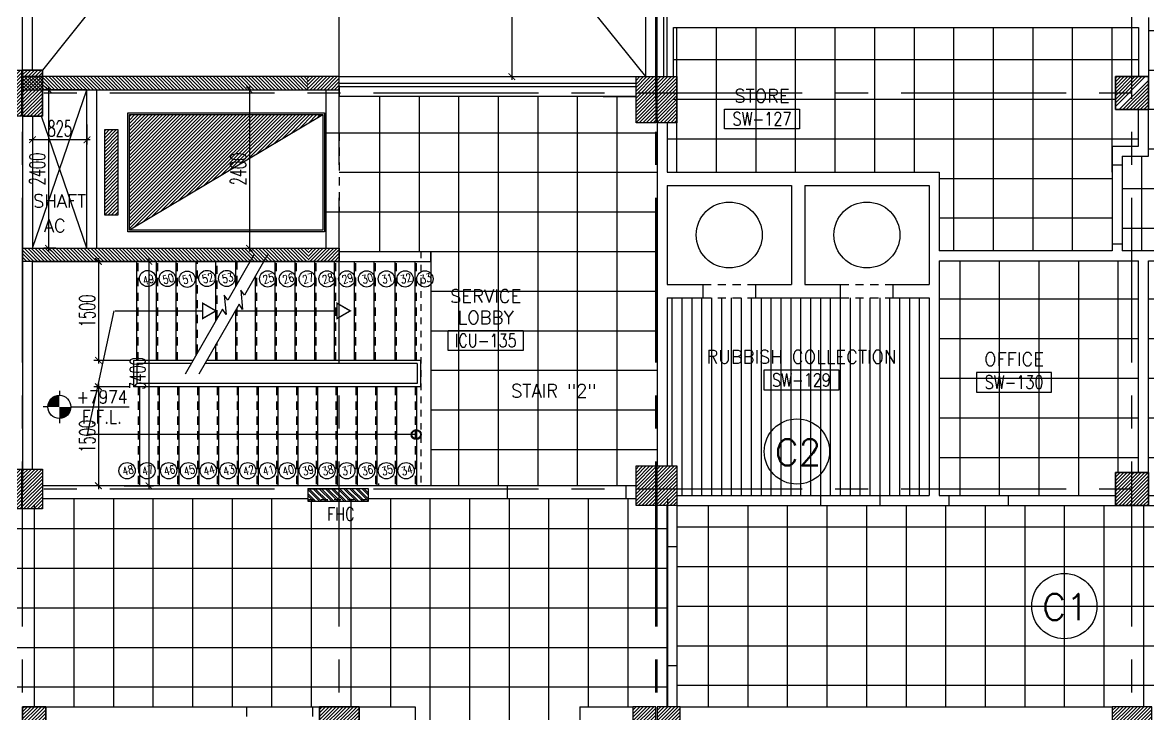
# Model space of a CAD drawing. Extents: x 276011.4 to 276105.3, y 57291.9 to 57371.4.
# Drawn here: x 276052.79 to 276069.87, y 57326.57 to 57337.05 of the extents above; entities that cross this region are included whole.
import ezdxf
from ezdxf.enums import TextEntityAlignment as Align

# ---------------------------------------------------------------- set-up
doc = ezdxf.new("R2010")
doc.units = 0
doc.header["$MEASUREMENT"] = 0
doc.header["$PDMODE"] = 34
for name, pattern in [('CENTERX2', [4, 2.5, -0.5, 0.5, -0.5]), ('HIDDEN', [0.375, 0.25, -0.125]), ('HIDDEN2', [0.1875, 0.125, -0.0625])]:
    doc.linetypes.add(name, pattern=pattern)
doc.layers.get('0').update_dxf_attribs({"color": 4, "linetype": 'CONTINUOUS'})
doc.layers.get('DEFPOINTS').update_dxf_attribs({"linetype": 'CONTINUOUS'})
for name, color, linetype in [('AXES', 11, 'CENTERX2'), ('CEILING', 4, 'CONTINUOUS'), ('CEILING-MARKER', 6, 'CONTINUOUS'), ('COL', 5, 'CONTINUOUS'), ('DIM', 4, 'CONTINUOUS'), ('FHC', 6, 'CONTINUOUS'), ('HAT', 11, 'CONTINUOUS'), ('HIDDEN', 9, 'HIDDEN2'), ('INSUL', 4, 'CONTINUOUS'), ('LEV-PL', 3, 'CONTINUOUS'), ('LIFTS', 3, 'CONTINUOUS'), ('RM-BOX', 11, 'CONTINUOUS'), ('RM-NAME', 11, 'CONTINUOUS'), ('RM-NO', 11, 'CONTINUOUS'), ('ROOF', 7, 'CONTINUOUS'), ('SHAFT', 3, 'CONTINUOUS'), ('STR', 5, 'CONTINUOUS'), ('SUNI-FUR', 11, 'CONTINUOUS'), ('TXT', 2, 'CONTINUOUS'), ('WALL', 2, 'CONTINUOUS')]:
    doc.layers.add(name, color=color, linetype=linetype)
doc.styles.add('ROMANS', font='ROMANS.shx', dxfattribs={"width": 0.6})
doc.styles.add('S', font='ROMANS.SHX')
doc.dimstyles.new('STANDARD_IN', dxfattribs={"dimtxt": 0.24, "dimasz": 0.1, "dimexe": 0.07, "dimexo": 0.05, "dimgap": 0.05, "dimtad": 1, "dimdec": 0, "dimlfac": 1000, "dimzin": 0, "dimtxsty": 'ROMANS', "dimblk": 'ARCHTICK', "dimcen": 0.05, "dimdle": 0.05, "dimclrd": 4, "dimclre": 4, "dimclrt": 2, "dimazin": 3, "dimtfac": 1, "dimtdec": 0, "dimtmove": 0, "dimatfit": 3, "dimtolj": 1, "dimtzin": 0})
pattern_1 = [(135, (276353.31168, 57274.97192), (0.0265165043, 0.0265165043), [])]
pattern_2 = [(45, (0, 0), (-0.0265165042945, 0.0265165042945), [])]

# ---------------------------------------------------------------- blocks, each defined once
blk = doc.blocks.new('RM1')
at = {"layer": 'RM-BOX'}
blk.add_lwpolyline([(570, -200), (-570, -200), (-570, -500), (570, -500)], close=True, dxfattribs=at)
at = {"layer": 'RM-NAME', "style": 'ROMANS'}
blk.add_attdef('ROOMNAME1', text='', height=200, dxfattribs=at).set_placement((0, 324), align=Align.MIDDLE)
blk = doc.blocks.new('*X33')
at = {"color": 0}
for p, q in [((227926, 149490), (228426, 149990)), ((227929, 149546), (228373, 149990)), ((227929, 149599), (228319, 149990)), ((227929, 149652), (228266, 149990)), ((227929, 149705), (228213, 149990)), ((227929, 149758), (228160, 149990)), ((227929, 149811), (228107, 149990)), ((227929, 149864), (228054, 149990)), ((227929, 149917), (228001, 149990)), ((227929, 149970), (227948, 149990)), ((227979, 149490), (228429, 149940)), ((228032, 149490), (228429, 149887)), ((228085, 149490), (228429, 149834)), ((228138, 149490), (228429, 149781)), ((228191, 149490), (228429, 149728)), ((228244, 149490), (228429, 149675)), ((228297, 149490), (228429, 149622)), ((228350, 149490), (228429, 149568)), ((228403, 149490), (228429, 149515))]:
    blk.add_line(p, q, dxfattribs=at)
blk = doc.blocks.new('COL50')
at = {"layer": 'COL'}
blk.add_lwpolyline([(-250, 250), (-250, -250), (250, -250), (250, 250)], close=True, dxfattribs=at)
blk = doc.blocks.new('*X34')
at = {"color": 0}
for p, q in [((227929, 155538), (228380, 155990)), ((227929, 155592), (228327, 155990)), ((227929, 155645), (228274, 155990)), ((227929, 155698), (228221, 155990)), ((227929, 155751), (228168, 155990)), ((227929, 155804), (228115, 155990)), ((227929, 155857), (228062, 155990)), ((227929, 155910), (228009, 155990)), ((227929, 155963), (227956, 155990)), ((227986, 155490), (228429, 155932)), ((228039, 155490), (228429, 155879)), ((228092, 155490), (228429, 155826)), ((228145, 155490), (228429, 155773)), ((228198, 155490), (228429, 155720)), ((228251, 155490), (228429, 155667)), ((228304, 155490), (228429, 155614)), ((228357, 155490), (228429, 155561)), ((228410, 155490), (228429, 155508))]:
    blk.add_line(p, q, dxfattribs=at)
blk = doc.blocks.new('C7')
at = {"layer": 'HAT'}
h = blk.add_hatch(dxfattribs=at)
h.set_pattern_fill('ANSI31', color=256, scale=300, style=0)
h.set_pattern_definition([(45, (-248876.182, -51411.005), (-26.5165043, 26.5165043), [])])
h.paths.add_polyline_path([(350, 300), (250, 300), (0, 300), (0, 0), (350, 0)])
at = {"layer": 'COL'}
blk.add_lwpolyline([(0, 300), (0, 0), (350, 0), (350, 300)], close=True, dxfattribs=at)
blk = doc.blocks.new('C5')
at = {"layer": 'HAT', "linetype": 'BYBLOCK'}
h = blk.add_hatch(dxfattribs=at)
h.set_pattern_fill('ANSI31', color=256, scale=300, style=0)
h.set_pattern_definition([(45, (-223356.182, -51411.005), (-26.516504, 26.516504), [])])
h.paths.add_polyline_path([(300, 300), (0, 300), (0, 0), (300, 0)])
h.paths.add_polyline_path([(600, 300), (300, 300), (300, 0), (600, 0)])
at = {"layer": 'COL'}
blk.add_lwpolyline([(600, 300), (0, 300), (0, 0), (600, 0)], close=True, dxfattribs=at)
blk = doc.blocks.new('C5V')
at = {"layer": 'HAT'}
h = blk.add_hatch(dxfattribs=at)
h.set_pattern_fill('ANSI31', color=256, scale=300, style=0)
h.set_pattern_definition([(45, (-249196.182, -54711.005), (-26.5165043, 26.5165043), [])])
h.paths.add_polyline_path([(-20, 600), (-320, 600), (-320, 300), (-20, 300)])
h.paths.add_polyline_path([(-20, 300), (-320, 300), (-320, 0), (-20, 0)])
h = blk.add_hatch(dxfattribs=at)
h.set_pattern_fill('ANSI31', color=256, scale=300, style=0)
h.set_pattern_definition([(45, (-248876.182, -54711.005), (-26.5165043, 26.5165043), [])])
h.paths.add_polyline_path([(300, 600), (0, 600), (0, 300), (300, 300)])
h.paths.add_polyline_path([(300, 300), (0, 300), (0, 0), (300, 0)])
at = {"layer": 'COL'}
for points in [[(-20, 600), (-20, 0), (-320, 0), (-320, 600)], [(300, 600), (300, 0), (0, 0), (0, 600)]]:
    blk.add_lwpolyline(points, close=True, dxfattribs=at)
blk = doc.blocks.new('C11')
at = {"layer": 'HAT'}
h = blk.add_hatch(dxfattribs=at)
h.set_pattern_fill('ANSI31', color=256, scale=300, style=0)
h.set_pattern_definition([(45, (-248556.182, -75061.005), (-26.5165043, 26.5165043), [])])
h.paths.add_polyline_path([(300, 700), (0, 700), (0, 350), (300, 350)])
h.paths.add_polyline_path([(300, 350), (0, 350), (0, 0), (300, 0)])
at = {"layer": 'COL'}
blk.add_lwpolyline([(300, 700), (300, 0), (0, 0), (0, 700)], close=True, dxfattribs=at)
blk = doc.blocks.new('C11D')
at = {"layer": 'COL', "linetype": 'BYBLOCK'}
for p in [(-320, 0), (0, 0)]:
    blk.add_blockref('C11', p, dxfattribs=at)
blk = doc.blocks.new('_ARCHTICK')
at = {"color": 0, "linetype": 'BYBLOCK', "const_width": 0.15}
blk.add_lwpolyline([(-0.5, -0.5), (0.5, 0.5)], dxfattribs=at)
blk = doc.blocks.new('*D202')
at = {"layer": 'DEFPOINTS', "color": 0, "linetype": 'BYBLOCK', "ltscale": 0.3}
for p in [(276055.8, 57336.033), (276054.729, 57333.633), (276056.234, 57333.633)]:
    blk.add_point(p, dxfattribs=at)
at = {"layer": 'DIM', "color": 4, "linetype": 'BYBLOCK', "ltscale": 0.3}
for p, q in [((276055.85, 57336.033), (276056.304, 57336.033)), ((276056.234, 57336.083), (276056.234, 57333.583)), ((276054.779, 57333.633), (276056.304, 57333.633))]:
    blk.add_line(p, q, dxfattribs=at)
at = {"layer": 'DIM', "color": 4, "linetype": 'BYBLOCK', "ltscale": 0.3, "xscale": 0.1, "yscale": 0.1, "zscale": 0.1}
for p, rotation in [((276056.234, 57336.033), 90), ((276056.234, 57333.633), 270)]:
    blk.add_blockref('_ARCHTICK', p, dxfattribs=dict(at, rotation=rotation))
at = {"layer": 'DIM', "color": 2, "linetype": 'BYBLOCK', "ltscale": 0.3, "insert": (276056.064, 57334.833), "char_height": 0.24, "attachment_point": 5, "rotation": 90, "style": 'ROMANS'}
blk.add_mtext('\\A1;2400', dxfattribs=at)
blk = doc.blocks.new('*D201')
at = {"layer": 'DEFPOINTS', "color": 0, "linetype": 'BYBLOCK', "ltscale": 0.3}
for p in [(276052.945, 57335.555), (276053.77, 57335.555), (276052.945, 57335.276)]:
    blk.add_point(p, dxfattribs=at)
at = {"layer": 'DIM', "color": 4, "linetype": 'BYBLOCK', "ltscale": 0.3}
for p, q in [((276052.945, 57335.505), (276052.945, 57335.206)), ((276053.77, 57335.505), (276053.77, 57335.206)), ((276053.82, 57335.276), (276052.895, 57335.276))]:
    blk.add_line(p, q, dxfattribs=at)
at = {"layer": 'DIM', "color": 4, "linetype": 'BYBLOCK', "ltscale": 0.3, "xscale": 0.1, "yscale": 0.1, "zscale": 0.1, "rotation": 180}
blk.add_blockref('_ARCHTICK', (276052.945, 57335.276), dxfattribs=at)
at = {"layer": 'DIM', "color": 4, "linetype": 'BYBLOCK', "ltscale": 0.3, "xscale": 0.1, "yscale": 0.1, "zscale": 0.1}
blk.add_blockref('_ARCHTICK', (276053.77, 57335.276), dxfattribs=at)
at = {"layer": 'DIM', "color": 2, "linetype": 'BYBLOCK', "ltscale": 0.3, "insert": (276053.358, 57335.446), "char_height": 0.24, "attachment_point": 5, "style": 'ROMANS'}
blk.add_mtext('\\A1;825', dxfattribs=at)
blk = doc.blocks.new('*D200')
at = {"layer": 'DEFPOINTS', "color": 0, "linetype": 'BYBLOCK', "ltscale": 0.3}
for p in [(276053.284, 57336.033), (276053.187, 57333.633), (276053.35, 57333.633)]:
    blk.add_point(p, dxfattribs=at)
at = {"layer": 'DIM', "color": 4, "linetype": 'BYBLOCK', "ltscale": 0.3}
for p, q in [((276053.234, 57336.033), (276053.117, 57336.033)), ((276053.187, 57336.083), (276053.187, 57333.583)), ((276053.3, 57333.633), (276053.117, 57333.633))]:
    blk.add_line(p, q, dxfattribs=at)
at = {"layer": 'DIM', "color": 4, "linetype": 'BYBLOCK', "ltscale": 0.3, "xscale": 0.1, "yscale": 0.1, "zscale": 0.1}
for p, rotation in [((276053.187, 57336.033), 90), ((276053.187, 57333.633), 270)]:
    blk.add_blockref('_ARCHTICK', p, dxfattribs=dict(at, rotation=rotation))
at = {"layer": 'DIM', "color": 2, "linetype": 'BYBLOCK', "ltscale": 0.3, "insert": (276053.017, 57334.833), "char_height": 0.24, "attachment_point": 5, "rotation": 90, "style": 'ROMANS'}
blk.add_mtext('\\A1;2400', dxfattribs=at)
blk = doc.blocks.new('*D195')
at = {"layer": 'DEFPOINTS', "color": 0, "linetype": 'BYBLOCK', "ltscale": 0.3}
for p in [(276060.769, 57357.683), (276058.07, 57336.233), (276060.212, 57336.233)]:
    blk.add_point(p, dxfattribs=at)
at = {"layer": 'DIM', "color": 4, "linetype": 'BYBLOCK', "ltscale": 0.3}
for p, q in [((276060.719, 57357.683), (276060.142, 57357.683)), ((276060.212, 57357.733), (276060.212, 57336.183)), ((276058.12, 57336.233), (276060.282, 57336.233))]:
    blk.add_line(p, q, dxfattribs=at)
at = {"layer": 'DIM', "color": 4, "linetype": 'BYBLOCK', "ltscale": 0.3, "xscale": 0.1, "yscale": 0.1, "zscale": 0.1}
for p, rotation in [((276060.212, 57357.683), 90), ((276060.212, 57336.233), 270)]:
    blk.add_blockref('_ARCHTICK', p, dxfattribs=dict(at, rotation=rotation))
at = {"layer": 'DIM', "color": 2, "linetype": 'BYBLOCK', "ltscale": 0.3, "insert": (276060.042, 57346.958), "char_height": 0.24, "attachment_point": 5, "rotation": 90, "style": 'ROMANS'}
blk.add_mtext('\\A1;21450', dxfattribs=at)
blk = doc.blocks.new('LEV1')
at = {"layer": 'LEV-PL'}
for p, q in [((0, 245), (0, 175)), ((-175, 0), (-245, 0)), ((175, 0), (1061, 0)), ((0, -175), (0, -245))]:
    blk.add_line(p, q, dxfattribs=at)
at = {"layer": 'LEV-PL', "const_width": 175}
for points in [[(-88, 0, -0.414214), (0, 88, -1)], [(88, 0, -0.414214), (0, -88, -1)]]:
    blk.add_lwpolyline(points, format="xyb", dxfattribs=at)
at = {"layer": 'LEV-PL'}
blk.add_circle((0, 0), 175, dxfattribs=at)
at = {"layer": 'LEV-PL', "color": 4, "style": 'S', "width": 0.85}
for tag, p in [('+0000', (646, 50)), ('F.F.L.', (646, -250))]:
    blk.add_attdef(tag, text='', height=200, dxfattribs=at).set_placement(p, align=Align.CENTER)
blk = doc.blocks.new('*D118')
at = {"layer": 'DEFPOINTS', "color": 0, "linetype": 'BYBLOCK', "ltscale": 0.3}
for p in [(276054.287, 57333.433), (276054.287, 57330.033), (276054.71, 57330.033)]:
    blk.add_point(p, dxfattribs=at)
at = {"layer": 'DIM', "color": 4, "linetype": 'BYBLOCK', "ltscale": 0.3}
for p, q in [((276054.337, 57333.433), (276054.78, 57333.433)), ((276054.71, 57333.483), (276054.71, 57329.983)), ((276054.337, 57330.033), (276054.78, 57330.033))]:
    blk.add_line(p, q, dxfattribs=at)
at = {"layer": 'DIM', "color": 4, "linetype": 'BYBLOCK', "ltscale": 0.3, "xscale": 0.1, "yscale": 0.1, "zscale": 0.1}
for p, rotation in [((276054.71, 57333.433), 90), ((276054.71, 57330.033), 270)]:
    blk.add_blockref('_ARCHTICK', p, dxfattribs=dict(at, rotation=rotation))
at = {"layer": 'DIM', "color": 2, "linetype": 'BYBLOCK', "ltscale": 0.3, "insert": (276054.54, 57331.733), "char_height": 0.24, "attachment_point": 5, "rotation": 90, "style": 'ROMANS'}
blk.add_mtext('\\A1;3400', dxfattribs=at)
blk = doc.blocks.new('*D117')
at = {"layer": 'DEFPOINTS', "color": 0, "linetype": 'BYBLOCK', "ltscale": 0.3}
for p in [(276053.888, 57333.433), (276053.944, 57331.933), (276054.475, 57331.933)]:
    blk.add_point(p, dxfattribs=at)
at = {"layer": 'DIM', "color": 4, "linetype": 'BYBLOCK', "ltscale": 0.3}
for p, q in [((276053.938, 57333.433), (276054.014, 57333.433)), ((276053.944, 57333.483), (276053.944, 57331.883)), ((276054.425, 57331.933), (276053.874, 57331.933))]:
    blk.add_line(p, q, dxfattribs=at)
at = {"layer": 'DIM', "color": 4, "linetype": 'BYBLOCK', "ltscale": 0.3, "xscale": 0.1, "yscale": 0.1, "zscale": 0.1}
for p, rotation in [((276053.944, 57333.433), 90), ((276053.944, 57331.933), 270)]:
    blk.add_blockref('_ARCHTICK', p, dxfattribs=dict(at, rotation=rotation))
at = {"layer": 'DIM', "color": 2, "linetype": 'BYBLOCK', "ltscale": 0.3, "insert": (276053.774, 57332.683), "char_height": 0.24, "attachment_point": 5, "rotation": 90, "style": 'ROMANS'}
blk.add_mtext('\\A1;1500', dxfattribs=at)
blk = doc.blocks.new('*D116')
at = {"layer": 'DEFPOINTS', "color": 0, "linetype": 'BYBLOCK', "ltscale": 0.3}
for p in [(276054.475, 57331.533), (276053.944, 57330.033), (276054.287, 57330.033)]:
    blk.add_point(p, dxfattribs=at)
at = {"layer": 'DIM', "color": 4, "linetype": 'BYBLOCK', "ltscale": 0.3}
for p, q in [((276053.944, 57331.583), (276053.944, 57329.983)), ((276054.425, 57331.533), (276053.874, 57331.533)), ((276054.237, 57330.033), (276053.874, 57330.033))]:
    blk.add_line(p, q, dxfattribs=at)
at = {"layer": 'DIM', "color": 4, "linetype": 'BYBLOCK', "ltscale": 0.3, "xscale": 0.1, "yscale": 0.1, "zscale": 0.1}
for p, rotation in [((276053.944, 57331.533), 90), ((276053.944, 57330.033), 270)]:
    blk.add_blockref('_ARCHTICK', p, dxfattribs=dict(at, rotation=rotation))
at = {"layer": 'DIM', "color": 2, "linetype": 'BYBLOCK', "ltscale": 0.3, "insert": (276053.774, 57330.783), "char_height": 0.24, "attachment_point": 5, "rotation": 90, "style": 'ROMANS'}
blk.add_mtext('\\A1;1500', dxfattribs=at)

msp = doc.modelspace()

# ---------------------------------------------------------------- hatches: boundary and pattern name
at = {"layer": 'FHC', "linetype": 'BYBLOCK', "ltscale": 0.3}
h = msp.add_hatch(dxfattribs=at)
h.set_pattern_fill('ANSI32', color=11, scale=175, style=0)
h.set_pattern_definition([(135, (276290.23668, 57298.74692), (0.046403883, 0.046403883), []), (135, (276290.205745, 57298.74692), (0.046403883, 0.046403883), [])])
h.paths.add_polyline_path([(276057.1205, 57329.7979), (276057.1205, 57329.9879), (276058.0405, 57329.9879), (276058.0405, 57329.7979)])
h.paths.add_polyline_path([(276058.2531, 57329.3768), (276058.2531, 57329.7976), (276057.9906, 57329.7976), (276057.9906, 57329.3768)], flags=9)
at = {"layer": 'HAT'}
h = msp.add_hatch(dxfattribs=at)
h.set_pattern_fill('ANSI31', color=256, scale=0.3, style=0)
h.set_pattern_definition(pattern_1)
h.paths.add_polyline_path([(276057.1205, 57336.2329), (276057.1205, 57336.0329), (276052.7955, 57336.0329), (276052.7955, 57336.2329)])
h = msp.add_hatch(dxfattribs=at)
h.set_pattern_fill('ANSI31', color=256, scale=0.3, style=0)
h.set_pattern_definition(pattern_2)
h.paths.add_polyline_path([(276057.5955, 57336.2329), (276057.1112, 57336.2329), (276057.1112, 57336.0329), (276057.5955, 57336.0329), (276057.5955, 57336.0937)])
h = msp.add_hatch(dxfattribs=at)
h.set_pattern_fill('ANSI31', color=256, scale=0.3, style=0)
h.set_pattern_definition(pattern_2)
h.paths.add_polyline_path([(276055.1955, 57335.6579), (276054.4143, 57335.6579), (276054.4143, 57334.7829), (276055.1955, 57334.7829)])
h.paths.add_polyline_path([(276056.3955, 57335.6579), (276055.1955, 57335.6579), (276055.1955, 57334.7829), (276055.8792, 57334.7829), (276056.3955, 57335.091)])
h.paths.add_polyline_path([(276055.1955, 57334.7829), (276054.4143, 57334.7829), (276054.4143, 57333.9088), (276055.1955, 57334.3749)])
h.paths.add_polyline_path([(276055.8792, 57334.7829), (276055.1955, 57334.7829), (276055.1955, 57334.3749)])
h.paths.add_polyline_path([(276057.3455, 57335.6579), (276056.3955, 57335.6579), (276056.3955, 57335.091)])
h.paths.add_polyline_path([(276056.0342, 57334.6744), (276056.0342, 57334.9915), (276056.2142, 57334.9915), (276056.2142, 57334.6744)], flags=9)
h = msp.add_hatch(dxfattribs=at)
h.set_pattern_fill('ANSI31', color=256, scale=0.3, style=0)
h.set_pattern_definition(pattern_2)
h.paths.add_polyline_path([(276054.2393, 57334.7829), (276054.0393, 57334.7829), (276054.0393, 57334.1329), (276054.2393, 57334.1329)])
h.paths.add_polyline_path([(276054.2393, 57335.4329), (276054.0393, 57335.4329), (276054.0393, 57334.7829), (276054.2393, 57334.7829)])
h = msp.add_hatch(dxfattribs=at)
h.set_pattern_fill('ANSI31', color=256, scale=0.3, style=0)
h.set_pattern_definition(pattern_1)
h.paths.add_polyline_path([(276052.7955, 57333.4329), (276052.7955, 57333.6329), (276057.1205, 57333.6329), (276057.1205, 57333.4329)])
h = msp.add_hatch(dxfattribs=at)
h.set_pattern_fill('ANSI31', color=256, scale=0.3, style=0)
h.set_pattern_definition(pattern_2)
h.paths.add_polyline_path([(276057.5955, 57333.6329), (276057.1221, 57333.6329), (276057.1221, 57333.5829), (276057.5955, 57333.5829)])
h.paths.add_polyline_path([(276057.5955, 57333.5829), (276057.1221, 57333.5829), (276057.1221, 57333.4329), (276057.5955, 57333.4329)])
h = msp.add_hatch(dxfattribs=at)
h.set_pattern_fill('ANSI31', color=256, scale=0.3, style=0)
h.set_pattern_definition([(45, (275761.559317, 57274.97192), (-0.0265165043, 0.0265165043), [])])
h.paths.add_polyline_path([(276062.3955, 57330.3329), (276062.0955, 57330.3329), (276062.0955, 57329.9829), (276062.3955, 57329.9829)])
h.paths.add_polyline_path([(276062.3955, 57329.9829), (276062.0955, 57329.9829), (276062.0955, 57329.7329), (276062.3955, 57329.7329)])
h = msp.add_hatch(dxfattribs=at)
h.set_pattern_fill('ANSI31', color=256, scale=0.3, style=0)
h.set_pattern_definition([(45, (275761.879317, 57274.97192), (-0.0265165043, 0.0265165043), [])])
h.paths.add_polyline_path([(276062.7155, 57330.3329), (276062.4155, 57330.3329), (276062.4155, 57329.9829), (276062.7155, 57329.9829)])
h.paths.add_polyline_path([(276062.7155, 57329.9829), (276062.4155, 57329.9829), (276062.4155, 57329.7329), (276062.7155, 57329.7329)])

# ---------------------------------------------------------------- linework, layer by layer
at = {"layer": 'AXES'}
for p, q in [((276057.5955, 57291.8986), (276057.5955, 57370.7113)), ((276069.6155, 57291.8986), (276069.6155, 57370.7113)), ((276052.7955, 57291.8986), (276052.7955, 57370.3613)), ((276062.3955, 57291.8986), (276062.3955, 57370.3613)), ((276062.4155, 57291.8986), (276062.4155, 57370.3613)), ((276104.6155, 57335.9829), (276036.5755, 57335.9829)), ((276104.6155, 57335.9829), (276052.5255, 57335.9829)), ((276104.6155, 57329.9829), (276052.5255, 57329.9829))]:
    msp.add_line(p, q, dxfattribs=at)
at = {"layer": 'CEILING', "linetype": 'BYBLOCK', "ltscale": 0.3}
for p, q in [((276062.7155, 57334.7829), (276062.7155, 57336.9779)), ((276063.3155, 57334.7829), (276063.3155, 57336.9779)), ((276063.9155, 57334.7829), (276063.9155, 57336.9779)), ((276064.5155, 57334.7829), (276064.5155, 57336.9779)), ((276065.1155, 57334.7829), (276065.1155, 57336.9779)), ((276065.7155, 57334.7829), (276065.7155, 57336.9779)), ((276066.3155, 57334.7829), (276066.3155, 57336.9779)), ((276066.9155, 57333.5929), (276066.9155, 57336.9779)), ((276067.5155, 57333.5929), (276067.5155, 57336.9779)), ((276068.1155, 57333.5929), (276068.1155, 57336.9779)), ((276068.7155, 57333.5929), (276068.7155, 57336.9779)), ((276069.3155, 57334.7829), (276069.3155, 57336.9779)), ((276069.8655, 57336.9329), (276087.3655, 57336.9329)), ((276069.7155, 57336.4854), (276062.6655, 57336.4854)), ((276069.8655, 57336.3329), (276087.3655, 57336.3329)), ((276058.2055, 57335.9329), (276058.2055, 57333.5829)), ((276058.8055, 57335.9329), (276058.8055, 57333.5829)), ((276059.4055, 57335.9329), (276059.4055, 57330.0329)), ((276060.0055, 57335.9329), (276060.0055, 57330.0329)), ((276060.6055, 57335.9329), (276060.6055, 57330.0329)), ((276061.2055, 57335.9329), (276061.2055, 57330.0329)), ((276061.8055, 57335.9329), (276061.8055, 57330.0329)), ((276069.3655, 57335.8854), (276062.6655, 57335.8854)), ((276073.1405, 57335.7329), (276069.8655, 57335.7329)), ((276057.5955, 57335.3829), (276062.4155, 57335.3829)), ((276069.7155, 57335.2854), (276062.5655, 57335.2854)), ((276073.1405, 57335.1329), (276069.8655, 57335.1329)), ((276069.7655, 57333.5929), (276069.7655, 57335.0279)), ((276057.5955, 57334.7829), (276062.4155, 57334.7829)), ((276069.3155, 57334.6854), (276066.6905, 57334.6854)), ((276073.1405, 57334.5329), (276069.4655, 57334.5329)), ((276057.5955, 57334.1829), (276062.4155, 57334.1829)), ((276069.3155, 57334.0854), (276066.6905, 57334.0854)), ((276073.1405, 57333.9329), (276069.4655, 57333.9329)), ((276058.9825, 57333.5829), (276058.9825, 57330.0329)), ((276058.9825, 57333.5829), (276062.4155, 57333.5829)), ((276067.003, 57333.4429), (276067.003, 57329.8829)), ((276067.603, 57333.4429), (276067.603, 57329.8829)), ((276068.203, 57333.4429), (276068.203, 57329.8829)), ((276068.803, 57333.4429), (276068.803, 57329.8829)), ((276069.403, 57333.4429), (276069.403, 57330.2329)), ((276058.9825, 57332.9829), (276062.4155, 57332.9829)), ((276062.6405, 57332.8829), (276062.6405, 57330.3329)), ((276062.7905, 57332.8829), (276062.7905, 57329.8829)), ((276062.9405, 57332.8829), (276062.9405, 57329.8829)), ((276063.0905, 57332.8829), (276063.0905, 57329.8829)), ((276063.2405, 57332.8829), (276063.2405, 57329.8829)), ((276063.3905, 57332.8829), (276063.3905, 57329.8829)), ((276063.5405, 57332.8829), (276063.5405, 57329.8829)), ((276063.6905, 57332.8829), (276063.6905, 57329.8829)), ((276063.8405, 57332.8829), (276063.8405, 57329.8829)), ((276063.9905, 57332.8829), (276063.9905, 57329.8829)), ((276064.1405, 57332.8829), (276064.1405, 57329.8829)), ((276064.2905, 57332.8829), (276064.2905, 57329.8829)), ((276064.4405, 57332.8829), (276064.4405, 57329.8829)), ((276064.5905, 57332.8829), (276064.5905, 57329.8829)), ((276064.7405, 57332.8829), (276064.7405, 57329.8829)), ((276064.8905, 57332.8829), (276064.8905, 57329.8829)), ((276065.0405, 57332.8829), (276065.0405, 57329.8829)), ((276065.1905, 57332.8829), (276065.1905, 57329.8829)), ((276065.3405, 57332.8829), (276065.3405, 57329.8829)), ((276065.4905, 57332.8829), (276065.4905, 57329.8829)), ((276065.6405, 57332.8829), (276065.6405, 57329.8829)), ((276065.7905, 57332.8829), (276065.7905, 57329.8829)), ((276065.9405, 57332.8829), (276065.9405, 57329.8829)), ((276066.0905, 57332.8829), (276066.0905, 57329.8829)), ((276066.2405, 57332.8829), (276066.2405, 57329.8829)), ((276066.3905, 57332.8829), (276066.3905, 57329.8829)), ((276066.6905, 57332.8629), (276069.7155, 57332.8629)), ((276069.8655, 57332.8629), (276073.1405, 57332.8629)), ((276058.9825, 57332.3829), (276062.4155, 57332.3829)), ((276066.6905, 57332.2629), (276069.7155, 57332.2629)), ((276069.8655, 57332.2629), (276073.1405, 57332.2629)), ((276058.9825, 57331.7829), (276062.4155, 57331.7829)), ((276066.6905, 57331.6629), (276069.7155, 57331.6629)), ((276069.8655, 57331.6629), (276073.1405, 57331.6629)), ((276058.9825, 57331.1829), (276062.4155, 57331.1829)), ((276066.6905, 57331.0629), (276069.7155, 57331.0629)), ((276069.8655, 57331.0629), (276073.1405, 57331.0629)), ((276058.9825, 57330.5829), (276062.4155, 57330.5829)), ((276066.6905, 57330.4629), (276069.7155, 57330.4629)), ((276069.8655, 57330.4629), (276073.1405, 57330.4629)), ((276053.5755, 57326.6829), (276053.5755, 57329.8329)), ((276054.1755, 57326.6829), (276054.1755, 57329.8329)), ((276054.7755, 57326.6829), (276054.7755, 57329.8329)), ((276055.3755, 57326.6829), (276055.3755, 57329.8329)), ((276055.9755, 57326.6829), (276055.9755, 57329.8329)), ((276056.5755, 57326.6829), (276056.5755, 57329.8329)), ((276057.1755, 57326.6829), (276057.1755, 57329.8329)), ((276057.7755, 57326.6829), (276057.7755, 57329.8329)), ((276058.3755, 57326.6829), (276058.3755, 57329.8329)), ((276058.9755, 57325.4829), (276058.9755, 57329.8329)), ((276059.5755, 57325.4829), (276059.5755, 57329.8329)), ((276060.1755, 57325.4829), (276060.1755, 57329.8329)), ((276060.7755, 57325.4829), (276060.7755, 57329.8329)), ((276061.3755, 57326.6829), (276061.3755, 57329.8329)), ((276061.9755, 57326.6829), (276061.9755, 57329.8329)), ((276062.5755, 57326.6829), (276062.5755, 57329.8329)), ((276052.9755, 57326.6829), (276052.9755, 57329.7329)), ((276063.1895, 57329.7329), (276063.1895, 57326.6829)), ((276063.7895, 57329.7329), (276063.7895, 57326.6829)), ((276064.3895, 57329.7329), (276064.3895, 57326.6829)), ((276064.9895, 57329.7329), (276064.9895, 57326.6829)), ((276065.5895, 57329.7329), (276065.5895, 57326.6829)), ((276066.1895, 57329.7329), (276066.1895, 57326.6829)), ((276066.7895, 57329.7329), (276066.7895, 57326.6829)), ((276067.3895, 57329.7329), (276067.3895, 57326.6829)), ((276067.9895, 57329.7329), (276067.9895, 57326.6829)), ((276068.5895, 57329.7329), (276068.5895, 57326.6829)), ((276069.1895, 57329.7329), (276069.1895, 57326.6829)), ((276069.7895, 57329.7329), (276069.7895, 57326.6829)), ((276044.8447, 57329.3829), (276062.5635, 57329.3829)), ((276062.7135, 57329.4079), (276093.6655, 57329.4079)), ((276062.7135, 57328.8079), (276093.6655, 57328.8079)), ((276044.8447, 57328.7829), (276062.5635, 57328.7829)), ((276044.8447, 57328.1829), (276062.5635, 57328.1829)), ((276062.7135, 57328.2079), (276093.6655, 57328.2079)), ((276062.7135, 57327.6079), (276093.6655, 57327.6079)), ((276044.8447, 57327.5829), (276062.5635, 57327.5829)), ((276044.8447, 57326.9829), (276062.5635, 57326.9829)), ((276062.7135, 57327.0079), (276093.6655, 57327.0079))]:
    msp.add_line(p, q, dxfattribs=at)
at = {"layer": 'CEILING', "linetype": 'HIDDEN', "ltscale": 0.3}
msp.add_line((276058.8325, 57333.5829), (276058.8325, 57330.0329), dxfattribs=at)
at = {"layer": 'CEILING-MARKER', "color": 2}
for centre in [(276064.5351, 57330.5518), (276068.5895, 57328.2079)]:
    msp.add_circle(centre, 0.4949, dxfattribs=at)
at = {"layer": 'COL'}
for points in [[(276052.7955, 57336.2329), (276052.7955, 57336.0329), (276057.5955, 57336.0329), (276057.5955, 57336.2329)], [(276057.5955, 57333.4329), (276052.7955, 57333.4329), (276052.7955, 57333.6329), (276057.5955, 57333.6329)], [(276062.3955, 57330.3329), (276062.3955, 57329.7329), (276062.0955, 57329.7329), (276062.0955, 57330.3329)], [(276062.7155, 57330.3329), (276062.7155, 57329.7329), (276062.4155, 57329.7329), (276062.4155, 57330.3329)]]:
    msp.add_lwpolyline(points, close=True, dxfattribs=at)
at = {"layer": 'FHC', "color": 250, "linetype": 'HIDDEN', "ltscale": 0.25}
msp.add_line((276057.1205, 57329.8229), (276058.0405, 57329.8229), dxfattribs=at)
at = {"layer": 'FHC', "linetype": 'BYBLOCK', "ltscale": 0.3}
msp.add_lwpolyline([(276058.0405, 57329.9879), (276057.1205, 57329.9879), (276057.1205, 57329.7979), (276058.0405, 57329.7979)], close=True, dxfattribs=at)
at = {"layer": 'HIDDEN'}
msp.add_line((276057.5955, 57335.3829), (276057.5955, 57334.1829), dxfattribs=at)
at = {"layer": 'INSUL'}
for p, q in [((276062.5155, 57336.2329), (276062.5155, 57338.5329)), ((276062.5655, 57336.2329), (276062.5655, 57338.5329)), ((276057.5955, 57336.1329), (276062.0955, 57336.1329)), ((276057.5955, 57336.0829), (276062.0955, 57336.0829))]:
    msp.add_line(p, q, dxfattribs=at)
at = {"layer": 'LIFTS'}
for p, q in [((276054.3893, 57333.8829), (276054.3893, 57335.6829)), ((276054.3893, 57335.6829), (276057.3705, 57335.6829)), ((276054.4143, 57333.9079), (276054.4143, 57335.6579)), ((276054.4143, 57335.6579), (276057.3455, 57335.6579)), ((276054.4143, 57333.9088), (276057.3455, 57335.6579)), ((276057.3455, 57335.6579), (276057.3455, 57333.9079)), ((276057.3705, 57335.6829), (276057.3705, 57333.8829)), ((276057.3955, 57334.1829), (276057.3955, 57335.3829)), ((276057.3705, 57333.8829), (276054.3893, 57333.8829)), ((276057.3455, 57333.9079), (276054.4143, 57333.9079))]:
    msp.add_line(p, q, dxfattribs=at)
msp.add_lwpolyline([(276054.2393, 57334.1329), (276054.0393, 57334.1329), (276054.0393, 57335.4329), (276054.2393, 57335.4329)], close=True, dxfattribs=at)
at = {"layer": 'ROOF'}
for p, q in [((276052.7955, 57336.2329), (276052.7955, 57347.8829)), ((276052.9455, 57336.3329), (276052.9455, 57347.7829)), ((276062.2455, 57336.2329), (276062.2455, 57347.7829)), ((276062.3955, 57336.2329), (276062.3955, 57347.8829))]:
    msp.add_line(p, q, dxfattribs=at)
at = {"layer": 'SHAFT'}
for p, q in [((276062.2455, 57336.2329), (276052.9455, 57347.7829)), ((276062.2455, 57347.7829), (276053.0955, 57336.3329)), ((276052.9455, 57333.6329), (276053.7705, 57336.0329)), ((276053.7705, 57333.6329), (276053.083, 57335.6329))]:
    msp.add_line(p, q, dxfattribs=at)
at = {"layer": 'STR'}
for p, q in [((276054.5255, 57331.9329), (276054.5255, 57333.4329)), ((276054.8255, 57331.9329), (276054.8255, 57333.4329)), ((276055.1255, 57331.9329), (276055.1255, 57333.4329)), ((276055.4255, 57332.0126), (276055.4255, 57333.4329)), ((276055.7255, 57332.5322), (276055.7255, 57333.4329)), ((276056.3029, 57333.5324), (276055.9053, 57332.8436)), ((276056.0255, 57333.0519), (276056.0255, 57333.4329)), ((276056.51, 57333.5324), (276056.1568, 57332.9206)), ((276056.6255, 57331.9329), (276056.6255, 57333.4329)), ((276056.9255, 57331.9329), (276056.9255, 57333.4329)), ((276057.2255, 57331.9329), (276057.2255, 57333.4329)), ((276057.5255, 57331.9329), (276057.5255, 57333.4329)), ((276057.8255, 57331.9329), (276057.8255, 57333.4329)), ((276058.1255, 57331.9329), (276058.1255, 57333.4329)), ((276058.4455, 57331.9329), (276058.4455, 57333.4329)), ((276058.7455, 57331.9329), (276058.7455, 57333.4329)), ((276056.3255, 57331.9329), (276056.3255, 57333.2128)), ((276056.0779, 57332.784), (276055.4666, 57331.7253)), ((276054.1791, 57332.6829), (276053.7755, 57330.8079)), ((276054.1991, 57332.6829), (276055.5255, 57332.6829)), ((276055.8264, 57332.707), (276055.2596, 57331.7253)), ((276056.0255, 57331.9329), (276056.0255, 57332.6932)), ((276056.0255, 57332.6829), (276057.5628, 57332.6829)), ((276055.7255, 57331.9329), (276055.7255, 57332.1736)), ((276054.4755, 57331.9329), (276054.4755, 57331.5329)), ((276055.3795, 57331.9329), (276054.4755, 57331.9329)), ((276054.5255, 57331.8829), (276054.5255, 57331.5829)), ((276055.3506, 57331.8829), (276054.5255, 57331.8829)), ((276058.7755, 57331.8829), (276055.5577, 57331.8829)), ((276058.8255, 57331.9329), (276055.5865, 57331.9329)), ((276058.7755, 57331.8829), (276058.7755, 57331.5829)), ((276058.8255, 57331.9329), (276058.8255, 57331.5329)), ((276058.7755, 57331.5829), (276054.5255, 57331.5829)), ((276058.8255, 57331.5329), (276054.4755, 57331.5329)), ((276054.5655, 57331.5329), (276054.5655, 57330.0329)), ((276054.8655, 57331.5329), (276054.8655, 57330.0329)), ((276055.1655, 57331.5329), (276055.1655, 57330.0329)), ((276055.4655, 57331.5329), (276055.4655, 57330.0329)), ((276055.7655, 57331.5329), (276055.7655, 57330.0329)), ((276056.0655, 57331.5329), (276056.0655, 57330.0329)), ((276056.3655, 57331.5329), (276056.3655, 57330.0329)), ((276056.6655, 57331.5329), (276056.6655, 57330.0329)), ((276056.9655, 57331.5329), (276056.9655, 57330.0329)), ((276056.9655, 57331.5329), (276056.9655, 57330.0329)), ((276057.2655, 57331.5329), (276057.2655, 57330.0329)), ((276057.5655, 57331.5329), (276057.5655, 57330.0329)), ((276057.8655, 57331.5329), (276057.8655, 57330.0329)), ((276058.1655, 57331.5329), (276058.1655, 57330.0329)), ((276058.4655, 57331.5329), (276058.4655, 57330.0329)), ((276058.7655, 57331.5329), (276058.7655, 57330.0329)), ((276058.7626, 57330.8079), (276053.7755, 57330.8079))]:
    msp.add_line(p, q, dxfattribs=at)
at = {"layer": 'STR', "linetype": 'HIDDEN2'}
for p, q in [((276054.5455, 57331.9329), (276054.5455, 57333.4329)), ((276054.8455, 57331.9329), (276054.8455, 57333.4329)), ((276055.1455, 57331.9329), (276055.1455, 57333.4329)), ((276055.4455, 57332.0473), (276055.4455, 57333.4329)), ((276055.7455, 57332.5669), (276055.7455, 57333.4329)), ((276056.0455, 57333.0865), (276056.0455, 57333.4329)), ((276056.6455, 57331.9329), (276056.6455, 57333.4329)), ((276056.9455, 57331.9329), (276056.9455, 57333.4329)), ((276057.2455, 57331.9329), (276057.2455, 57333.4329)), ((276057.5455, 57331.9329), (276057.5455, 57333.4329)), ((276057.8455, 57331.9329), (276057.8455, 57333.4329)), ((276058.1455, 57331.9329), (276058.1455, 57333.4329)), ((276058.4655, 57331.9329), (276058.4655, 57333.4329)), ((276058.7655, 57331.9329), (276058.7655, 57333.4329)), ((276056.3455, 57331.9329), (276056.3455, 57333.2475)), ((276056.0455, 57331.9329), (276056.0455, 57332.7279)), ((276055.7455, 57331.9329), (276055.7455, 57332.2083)), ((276054.5455, 57331.5329), (276054.5455, 57330.0329)), ((276054.8455, 57331.5329), (276054.8455, 57330.0329)), ((276055.1455, 57331.5329), (276055.1455, 57330.0329)), ((276055.4455, 57331.5329), (276055.4455, 57330.0329)), ((276055.7455, 57331.5329), (276055.7455, 57330.0329)), ((276056.0455, 57331.5329), (276056.0455, 57330.0329)), ((276056.3455, 57331.5329), (276056.3455, 57330.0329)), ((276056.6455, 57331.5329), (276056.6455, 57330.0329)), ((276056.9455, 57331.5329), (276056.9455, 57330.0329)), ((276056.9455, 57331.5329), (276056.9455, 57330.0329)), ((276057.2455, 57331.5329), (276057.2455, 57330.0329)), ((276057.5455, 57331.5329), (276057.5455, 57330.0329)), ((276057.8455, 57331.5329), (276057.8455, 57330.0329)), ((276058.1455, 57331.5329), (276058.1455, 57330.0329)), ((276058.4455, 57331.5329), (276058.4455, 57330.0329)), ((276058.7455, 57331.5329), (276058.7455, 57330.0329))]:
    msp.add_line(p, q, dxfattribs=at)
at = {"layer": 'STR'}
for points in [[(276055.9053, 57332.8436), (276055.8505, 57332.9211), (276055.8798, 57332.6267), (276055.8264, 57332.707)], [(276056.1568, 57332.9206), (276056.102, 57332.9981), (276056.1313, 57332.7037), (276056.0779, 57332.784)]]:
    msp.add_lwpolyline(points, dxfattribs=at)
at = {"layer": 'STR', "const_width": 0.0215}
for points in [[(276055.5255, 57332.5675), (276055.5255, 57332.7984), (276055.7255, 57332.6829)], [(276057.5628, 57332.5675), (276057.5628, 57332.7984), (276057.7628, 57332.6829)]]:
    msp.add_lwpolyline(points, close=True, dxfattribs=at)
at = {"layer": 'STR', "color": 11}
for centre in [(276054.6898, 57333.1735), (276054.9898, 57333.1735), (276055.2898, 57333.1625), (276055.5898, 57333.174), (276055.8898, 57333.174), (276056.5098, 57333.1677), (276056.8098, 57333.1677), (276057.1098, 57333.1677), (276057.4098, 57333.1677), (276057.7098, 57333.1677), (276058.0098, 57333.1677), (276058.3098, 57333.1677), (276058.5946, 57333.1677), (276058.8946, 57333.1677), (276054.3793, 57330.2605), (276054.6793, 57330.2605), (276055.0096, 57330.2605), (276055.3096, 57330.2605), (276055.6096, 57330.2605), (276055.9096, 57330.2605), (276056.2096, 57330.2605), (276056.5096, 57330.2605), (276056.8096, 57330.2605), (276057.1096, 57330.2605), (276057.4096, 57330.2605), (276057.7096, 57330.2605), (276058.0096, 57330.2605), (276058.3096, 57330.2605), (276058.6096, 57330.2605)]:
    msp.add_circle(centre, 0.1232, dxfattribs=at)
at = {"layer": 'STR'}
for radius in [0.075, 0.065]:
    msp.add_circle((276058.7626, 57330.8079), radius, dxfattribs=at)
at = {"layer": 'SUNI-FUR', "linetype": 'HIDDEN2'}
for p, q in [((276063.1092, 57333.0829), (276063.9092, 57333.0829)), ((276065.1967, 57333.0829), (276065.9967, 57333.0829)), ((276063.1092, 57332.8829), (276063.9092, 57332.8829)), ((276065.1967, 57332.8829), (276065.9967, 57332.8829))]:
    msp.add_line(p, q, dxfattribs=at)
at = {"layer": 'SUNI-FUR'}
for centre in [(276063.5092, 57333.8329), (276065.5967, 57333.8329)]:
    msp.add_circle(centre, 0.5, dxfattribs=at)
at = {"layer": 'WALL'}
for p, q in [((276062.4155, 57336.2329), (276062.4155, 57338.6829)), ((276062.6655, 57336.2329), (276062.6655, 57336.9779)), ((276062.6655, 57336.9779), (276069.7155, 57336.9779)), ((276057.5955, 57336.2329), (276062.0955, 57336.2329)), ((276052.7955, 57336.0329), (276052.7955, 57329.9329)), ((276053.7705, 57333.6329), (276053.7705, 57336.0329)), ((276053.9205, 57333.6329), (276053.9205, 57336.0329)), ((276057.3955, 57335.3829), (276057.3955, 57336.0329)), ((276057.5955, 57335.3829), (276057.5955, 57335.9329)), ((276062.0955, 57335.9329), (276057.5955, 57335.9329)), ((276061.5955, 57335.9329), (276062.0955, 57335.9329)), ((276052.9455, 57335.6329), (276052.9455, 57333.6329)), ((276069.7155, 57335.1779), (276069.7155, 57335.7329)), ((276069.8655, 57335.0279), (276069.8655, 57335.7329)), ((276069.8655, 57335.0279), (276069.8655, 57335.7329)), ((276062.4155, 57335.5829), (276062.4155, 57330.3329)), ((276062.5655, 57335.5329), (276062.5655, 57334.7829)), ((276057.3955, 57335.3829), (276057.5955, 57335.3829)), ((276069.3155, 57335.1779), (276069.7155, 57335.1779)), ((276069.4655, 57335.0279), (276069.8655, 57335.0279)), ((276062.5655, 57334.7829), (276066.6905, 57334.7829)), ((276066.6905, 57334.7829), (276066.6905, 57333.5929)), ((276062.5655, 57334.5829), (276062.5655, 57333.0829)), ((276062.5655, 57334.5829), (276064.453, 57334.5829)), ((276062.5655, 57334.5829), (276062.5655, 57333.5929)), ((276064.453, 57334.5829), (276064.453, 57333.0829)), ((276064.653, 57334.5829), (276066.5405, 57334.5829)), ((276064.653, 57334.5829), (276064.653, 57333.0829)), ((276066.5405, 57334.5829), (276066.5405, 57333.0829)), ((276057.3955, 57333.6329), (276057.3955, 57334.1829)), ((276057.3955, 57334.1829), (276057.5955, 57334.1829)), ((276057.5955, 57333.5829), (276057.5955, 57334.1829)), ((276069.3155, 57333.5929), (276066.6905, 57333.5929)), ((276069.7155, 57333.5929), (276069.4655, 57333.5929)), ((276072.6405, 57333.5929), (276069.4655, 57333.5929)), ((276052.9455, 57330.2829), (276052.9455, 57333.4329)), ((276052.9455, 57333.4329), (276058.9825, 57333.4329)), ((276057.5955, 57333.5829), (276058.9825, 57333.5829)), ((276066.6905, 57333.4429), (276069.7155, 57333.4429)), ((276066.6905, 57333.4429), (276066.6905, 57329.8829)), ((276069.7155, 57330.2329), (276069.7155, 57333.4429)), ((276069.8655, 57330.2329), (276069.8655, 57333.4429)), ((276069.8655, 57333.4429), (276072.6405, 57333.4429)), ((276062.5655, 57333.0829), (276063.1092, 57333.0829)), ((276063.1092, 57333.0829), (276063.1092, 57332.8829)), ((276063.9092, 57333.0829), (276064.453, 57333.0829)), ((276063.9092, 57333.0829), (276063.9092, 57332.8829)), ((276064.653, 57333.0829), (276065.1967, 57333.0829)), ((276065.1967, 57332.8829), (276065.1967, 57333.0829)), ((276065.9967, 57332.8829), (276065.9967, 57333.0829)), ((276065.9967, 57333.0829), (276066.5405, 57333.0829)), ((276062.5655, 57332.8829), (276062.5655, 57330.3329)), ((276062.5655, 57332.8829), (276063.1092, 57332.8829)), ((276063.9092, 57332.8829), (276065.1967, 57332.8829)), ((276065.9967, 57332.8829), (276066.5405, 57332.8829)), ((276066.5405, 57332.8829), (276066.5405, 57329.8829)), ((276061.9455, 57330.0329), (276053.0955, 57330.0329)), ((276060.1455, 57329.8329), (276060.1455, 57330.0329)), ((276061.9455, 57329.8329), (276061.9455, 57330.0329)), ((276062.0955, 57330.0329), (276061.9455, 57330.0329)), ((276057.1205, 57329.8329), (276053.0955, 57329.8329)), ((276057.1205, 57329.9879), (276057.1205, 57329.8206)), ((276058.0405, 57329.8219), (276058.0405, 57329.9869)), ((276061.9455, 57329.8329), (276058.0405, 57329.8329)), ((276062.0955, 57329.8329), (276061.9455, 57329.8329)), ((276062.7181, 57329.8829), (276064.8905, 57329.8829)), ((276064.8905, 57329.8829), (276064.8905, 57329.7329)), ((276064.8905, 57329.8829), (276066.5405, 57329.8829)), ((276065.7905, 57329.8829), (276065.7905, 57329.7329)), ((276066.6905, 57329.8829), (276067.7405, 57329.8829)), ((276066.8405, 57329.8829), (276066.8405, 57329.7329)), ((276066.8405, 57329.8829), (276066.8405, 57329.7329)), ((276067.7405, 57329.8829), (276067.7405, 57329.7329)), ((276067.7405, 57329.8829), (276069.3655, 57329.8829)), ((276069.8655, 57329.8829), (276073.1405, 57329.8829)), ((276062.5635, 57329.7329), (276062.5635, 57329.1079)), ((276062.7135, 57329.7329), (276062.7135, 57329.1079)), ((276062.7181, 57329.7329), (276064.8905, 57329.7329)), ((276064.8905, 57329.7329), (276067.7405, 57329.7329)), ((276067.7405, 57329.7329), (276069.3655, 57329.7329)), ((276069.8655, 57329.7329), (276076.7156, 57329.7329)), ((276062.5635, 57329.1079), (276062.5635, 57326.6829)), ((276062.7135, 57329.1079), (276062.5635, 57329.1079)), ((276062.7135, 57329.1079), (276062.7135, 57326.6829)), ((276062.5635, 57327.3079), (276062.7135, 57327.3079)), ((276053.1455, 57326.6829), (276057.1955, 57326.6829)), ((276056.1955, 57326.5329), (276056.1955, 57326.6829)), ((276057.1955, 57326.6829), (276057.2955, 57326.6829)), ((276057.1955, 57326.5329), (276057.1955, 57326.6829)), ((276057.8955, 57326.6829), (276058.7453, 57326.6829)), ((276061.2453, 57326.6829), (276062.0455, 57326.6829)), ((276062.7655, 57326.6829), (276069.3155, 57326.6829))]:
    msp.add_line(p, q, dxfattribs=at)
at = {"layer": 'WALL', "linetype": 'BYBLOCK'}
for p, q in [((276069.8655, 57337.1279), (276069.8655, 57336.2329)), ((276069.7155, 57336.9779), (276069.7155, 57336.2329)), ((276069.3155, 57335.1779), (276069.3155, 57334.8934)), ((276069.4655, 57335.0279), (276069.4655, 57334.8934)), ((276069.3155, 57334.8934), (276069.3155, 57333.5929)), ((276069.4655, 57334.8934), (276069.3155, 57334.8934)), ((276069.4655, 57334.8934), (276069.4655, 57333.5929)), ((276069.4655, 57333.6934), (276069.3155, 57333.6934)), ((276058.7453, 57326.6829), (276058.7453, 57325.4829)), ((276061.2453, 57326.6829), (276061.2453, 57325.4829))]:
    msp.add_line(p, q, dxfattribs=at)
at = {"layer": 'WALL', "linetype": 'BYBLOCK', "ltscale": 0.3}
for p, q in [((276053.0955, 57336.3329), (276052.7955, 57336.3329)), ((276052.7955, 57336.3329), (276052.7955, 57335.6329)), ((276053.0955, 57335.6329), (276053.0955, 57336.3329)), ((276057.5955, 57336.0937), (276057.5955, 57335.9329)), ((276052.7955, 57335.6329), (276053.0955, 57335.6329)), ((276058.9825, 57333.4329), (276058.9825, 57333.5829))]:
    msp.add_line(p, q, dxfattribs=at)
at = {"layer": 'WALL', "color": 9, "linetype": 'BYBLOCK'}
msp.add_line((276058.1953, 57330.0329), (276058.1953, 57330.0642), dxfattribs=at)
at = {"layer": 'WALL', "linetype": 'BYBLOCK', "ltscale": 0.3}
for points in [[(276069.3655, 57335.7329), (276069.8655, 57335.7329), (276069.8655, 57336.2329), (276069.3655, 57336.2329)], [(276052.7955, 57330.2829), (276053.0955, 57330.2829), (276053.0955, 57329.6829), (276052.7955, 57329.6829)], [(276069.8655, 57330.2329), (276069.3655, 57330.2329), (276069.3655, 57329.7329), (276069.8655, 57329.7329)], [(276052.7955, 57326.6829), (276053.1455, 57326.6829), (276053.1455, 57326.3829), (276052.7955, 57326.3829)], [(276057.2955, 57326.6829), (276057.8955, 57326.6829), (276057.8955, 57326.3829), (276057.2955, 57326.3829)]]:
    msp.add_lwpolyline(points, close=True, dxfattribs=at)
msp.add_lwpolyline([(276052.9455, 57335.6329), (276052.9455, 57333.6329), (276053.7705, 57333.6329), (276053.7705, 57336.0329), (276053.0955, 57336.0329)], dxfattribs=at)

# ---------------------------------------------------------------- block references
at = {"layer": 'COL', "linetype": 'BYBLOCK', "xscale": 0.001, "yscale": 0.001, "zscale": 0.001}
for name, p in [('C11D', (276052.7955, 57335.6329)), ('C11', (276062.0955, 57335.5329)), ('C11', (276062.4155, 57335.5329)), ('C5V', (276052.7955, 57329.6829)), ('C7', (276052.7955, 57326.3829)), ('C5', (276057.2955, 57326.3829)), ('C7', (276062.0455, 57326.3829)), ('C7', (276062.4155, 57326.3829)), ('C5', (276069.3155, 57326.3829))]:
    msp.add_blockref(name, p, dxfattribs=at)
at = {"layer": 'COL', "xscale": -0.001, "yscale": 0.001, "zscale": 0.001}
for p in [(276069.6155, 57335.9829), (276069.6155, 57329.9829)]:
    msp.add_blockref('COL50', p, dxfattribs=at)
at = {"layer": 'HAT', "xscale": 0.001, "yscale": 0.001, "zscale": 0.001}
for name in ['*X34', '*X33']:
    msp.add_blockref(name, (275841.4369, 57180.2432), dxfattribs=at)
at = {"layer": 'LEV-PL', "xscale": 0.001, "yscale": 0.001, "zscale": 0.001}
msp.add_blockref('LEV1', (276053.3519, 57331.2281), dxfattribs=at).add_auto_attribs({'F.F.L.': 'F.F.L.', '+0000': '+7974'})
at = {"layer": 'RM-NAME'}
ref = msp.add_blockref('RM1', (276064.0058, 57335.9423), dxfattribs=dict(at, xscale=-0.001, yscale=0.001, zscale=0.001))
ref.add_attrib('ROOMNO', 'SW-127', dxfattribs={"layer": 'RM-NO', "height": 0.2, "style": 'ROMANS', "width": 0.8}).set_placement((276064.0058, 57335.5923), align=Align.MIDDLE)
ref.add_attrib('ROOMNAME2', 'STORE', dxfattribs={"height": 0.2, "style": 'ROMANS'}).set_placement((276064.0058, 57335.9423), align=Align.MIDDLE)
ref = msp.add_blockref('RM1', (276059.8155, 57332.5836), dxfattribs=dict(at, xscale=-0.001, yscale=0.001, zscale=0.001))
ref.add_attrib('ROOMNO', 'ICU-135', dxfattribs={"layer": 'RM-NO', "height": 0.2, "style": 'ROMANS', "width": 0.8}).set_placement((276059.8155, 57332.2336), align=Align.MIDDLE)
ref.add_attrib('ROOMNAME2', 'LOBBY', dxfattribs={"height": 0.2, "style": 'ROMANS'}).set_placement((276059.8155, 57332.5836), align=Align.MIDDLE)
ref.add_attrib('ROOMNAME1', 'SERVICE', dxfattribs={"height": 0.2, "style": 'ROMANS'}).set_placement((276059.8155, 57332.9075), align=Align.MIDDLE)
ref = msp.add_blockref('RM1', (276064.6035, 57331.9856), dxfattribs=dict(at, xscale=0.001, yscale=0.001, zscale=0.001))
ref.add_attrib('ROOMNO', 'SW-129', dxfattribs={"layer": 'RM-NO', "height": 0.2, "style": 'ROMANS', "width": 0.8}).set_placement((276064.6035, 57331.6356), align=Align.MIDDLE)
ref.add_attrib('ROOMNAME2', 'RUBBISH COLLECTION', dxfattribs={"height": 0.2, "style": 'ROMANS'}).set_placement((276064.6035, 57331.9856), align=Align.MIDDLE)
ref = msp.add_blockref('RM1', (276067.8271, 57331.9514), dxfattribs=dict(at, xscale=0.001, yscale=0.001, zscale=0.001))
ref.add_attrib('ROOMNO', 'SW-130', dxfattribs={"layer": 'RM-NO', "height": 0.2, "style": 'ROMANS', "width": 0.8}).set_placement((276067.8271, 57331.6014), align=Align.MIDDLE)
ref.add_attrib('ROOMNAME2', 'OFFICE', dxfattribs={"height": 0.2, "style": 'ROMANS'}).set_placement((276067.8271, 57331.9514), align=Align.MIDDLE)

# ---------------------------------------------------------------- texts
at = {"layer": 'FHC', "color": 2, "style": 'ROMANS', "width": 0.8}
msp.add_text('FHC', height=0.2, dxfattribs=at).set_placement((276057.4107, 57329.5039))
at = {"layer": 'RM-NAME', "style": 'ROMANS'}
for s, p in [('SHAFT', (276053.3554, 57334.3486)), ('AC', (276053.2831, 57333.9738)), ('STAIR "2"', (276060.8483, 57331.4705))]:
    msp.add_text(s, height=0.2, dxfattribs=at).set_placement(p, align=Align.MIDDLE)
at = {"layer": 'STR', "color": 9, "style": 'ROMANS', "width": 0.8}
for s, p in [('52', (276055.6027, 57333.1804)), ('53', (276055.9027, 57333.1804)), ('25', (276056.5227, 57333.1742)), ('26', (276056.8227, 57333.1742)), ('27', (276057.1227, 57333.1742)), ('28', (276057.4227, 57333.1742)), ('29', (276057.7227, 57333.1742)), ('30', (276058.0227, 57333.1742)), ('31', (276058.3227, 57333.1742)), ('32', (276058.6075, 57333.1742)), ('33', (276058.9075, 57333.1742)), ('49', (276054.7027, 57333.1574)), ('50', (276055.0027, 57333.1689)), ('51', (276055.3027, 57333.1689)), ('48', (276054.3922, 57330.2669)), ('47', (276054.6922, 57330.2669)), ('46', (276055.0225, 57330.2669)), ('45', (276055.3225, 57330.2669)), ('44', (276055.6225, 57330.2669)), ('43', (276055.9225, 57330.2669)), ('42', (276056.2225, 57330.2669)), ('41', (276056.5225, 57330.2669)), ('40', (276056.8225, 57330.2669)), ('38', (276057.4225, 57330.2669)), ('37', (276057.7225, 57330.2669)), ('36', (276058.0225, 57330.2669)), ('35', (276058.3225, 57330.2669)), ('34', (276058.6225, 57330.2669)), ('39', (276057.1225, 57330.2669))]:
    msp.add_text(s, height=0.125, rotation=15, dxfattribs=at).set_placement(p, align=Align.MIDDLE)
at = {"layer": 'TXT', "color": 6, "style": 'ROMANS'}
for s, p in [('C2', (276064.2007, 57330.3393)), ('C1', (276068.2551, 57327.9955))]:
    msp.add_text(s, height=0.4, dxfattribs=at).set_placement(p)

# ---------------------------------------------------------------- dimensions: what is measured, and where the dimension line sits
at = {"layer": 'DIM', "linetype": 'BYBLOCK', "ltscale": 0.3}
for base, p1, p2, angle, picture, middle in [((276060.2118, 57336.2329), (276060.7691, 57357.6829), (276058.0705, 57336.2329), 90, '*D195', (276060.0418, 57346.9579)), ((276053.1869, 57333.6329), (276053.2839, 57336.0329), (276053.3505, 57333.6329), 90, '*D200', (276053.0169, 57334.8329)), ((276056.2342, 57333.6329), (276055.8002, 57336.0329), (276054.7293, 57333.6329), 90, '*D202', (276056.0642, 57334.8329)), ((276052.9455, 57335.2762), (276053.7705, 57335.5547), (276052.9455, 57335.5547), 180, '*D201', (276053.358, 57335.4462)), ((276053.9436, 57331.9329), (276053.8876, 57333.4329), (276054.4755, 57331.9329), 90, '*D117', (276053.7736, 57332.6829)), ((276054.7102, 57330.0329), (276054.2874, 57333.4329), (276054.2874, 57330.0329), 90, '*D118', (276054.5402, 57331.7329)), ((276053.9436, 57330.0329), (276054.4755, 57331.5329), (276054.2874, 57330.0329), 90, '*D116', (276053.7736, 57330.7829))]:
    dim = msp.add_linear_dim(base=base, p1=p1, p2=p2, angle=angle, dimstyle='STANDARD_IN', dxfattribs=at)
    dim.commit()
    dim.dimension.update_dxf_attribs({"geometry": picture, "text_midpoint": middle})

doc.saveas('drawing.dxf')
